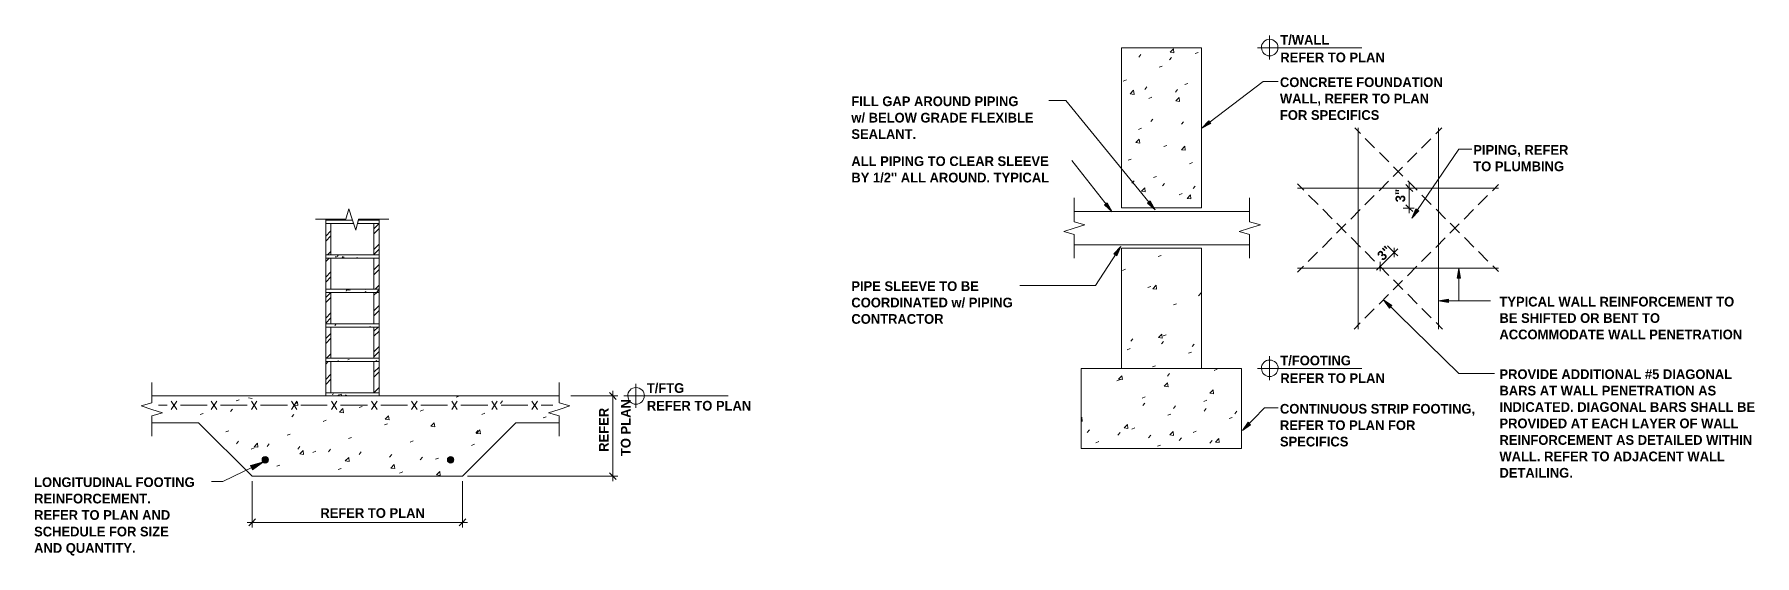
# Model space of a CAD drawing. Header units: inches. Extents: x -16566 to 235, y -92 to 81.
# Drawn here: x 41.37 to 58, y 0.99 to 6.03 of the extents above; entities that cross this region are included whole.
import ezdxf

# ---------------------------------------------------------------- set-up
doc = ezdxf.new("R2010")
doc.units = ezdxf.units.IN
doc.header["$MEASUREMENT"] = 0
for name, color, linetype, lineweight in [('A-DETL', 90, 'Continuous', 9), ('A-DETL-GENF', 92, 'Continuous', 9), ('A-DETL-THIN', 151, 'Continuous', 9), ('G-ANNO-TEXT', 231, 'Continuous', 9)]:
    doc.layers.add(name, color=color, linetype=linetype, lineweight=lineweight)
doc.styles.add('Century Gothic_B', font='', dxfattribs={"height": 0.09375})
doc.styles.get('Century Gothic_B').set_extended_font_data('Century Gothic', bold=True)
pattern_1 = [(50, (41.09541, 0), (0.286846, -0.025301), [0.03, -0.33]), (355, (41.09541, 0), (-0.055977, 0.301024), [0.024, -0.264]), (100.451, (41.11941, -0.002), (0.231849, 0.275629), [0.025, -0.28]), (46.184, (41.0954, 0.08), (0.427136, -0.066141), [0.045, -0.495]), (96.636, (41.1314, 0.074), (0.37346, 0.38977), [0.038, -0.421]), (351.184, (41.0954, 0.08), (0.37408, 0.389267), [0.036, -0.396]), (21, (41.13541, 0.06), (0.238616, -0.161194), [0.03, -0.33]), (326, (41.13541, 0.06), (0.096981, 0.29042), [0.024, -0.264]), (71.451, (41.15541, 0.047), (0.336407, 0.128668), [0.025, -0.28]), (37.5, (41.09541, 0), (0.0047326, 0.1334601), [0.013, -0.248, 0.013, -0.255, -0.265]), (37.5, (41.09541, 0), (0.0047326, 0.1334601), [-0.529, 0.013, -0.252]), (7.5, (41.09541, 0), (0.1052654, 0.1580924), [0.013, -0.14, 0.013, -0.242, -0.101]), (7.5, (41.09541, 0), (0.1052654, 0.1580924), [-0.408, 0.013, -0.088]), (327.5, (41.00641, 0), (0.2135185, -0.0091575), [0.013, -0.087, 0.013, -0.299, -0.414]), (327.5, (41.00641, 0), (0.2135185, -0.0091575), [-0.412, 0.013, -0.401]), (317.5, (40.96641, 0), (0.2332406, 0.03991), [0.013, -0.117, 0.013, -0.194, -0.294]), (317.5, (40.96641, 0), (0.2332406, 0.03991), [-0.337, 0.013, -0.281])]

msp = doc.modelspace()

# ---------------------------------------------------------------- hatches: boundary and pattern name
at = {"layer": 'A-DETL-GENF'}
for points in [[(52.65965, 5.12397), (52.7475, 5.17051), (52.72697, 5.1965)], [(51.79115, 4.31754), (51.74462, 4.40358), (51.71862, 4.38305)], [(52.20807, 4.33652), (52.15994, 4.42272), (52.13394, 4.40018)], [(54.68985, 4.25548), (54.75877, 4.3262), (54.72952, 4.34514)], [(51.83774, 3.89015), (51.8756, 3.98146), (51.80828, 3.90908)], [(55.1275, 3.67473), (55.16196, 3.67473), (55.14483, 3.77125)], [(54.47262, 3.38518), (54.49676, 3.41097), (54.41577, 3.46617)], [(55.04305, 3.43857), (55.04305, 3.47303), (54.94654, 3.45591)], [(53.05077, 2.20114), (53.13016, 2.25814), (53.10597, 2.28213)], [(43.47957, 1.8226), (43.58635, 1.89837), (43.46064, 1.86392)], [(43.60143, 1.88789), (43.60946, 1.88894), (43.61694, 1.89204), (43.62337, 1.89697), (43.6283, 1.9034), (43.6314, 1.91088), (43.63246, 1.91892), (43.6314, 1.92695), (43.6283, 1.93443), (43.62337, 1.94086), (43.61694, 1.94579), (43.60946, 1.94889), (43.60143, 1.94994), (43.5934, 1.94889), (43.58592, 1.94579), (43.57949, 1.94086), (43.57456, 1.93443), (43.57146, 1.92695), (43.5704, 1.91892), (43.57146, 1.91088), (43.57456, 1.9034), (43.58019, 1.89669), (43.58635, 1.89837), (43.58184, 1.89517), (43.58635, 1.89186), (43.5934, 1.88894)], [(45.39438, 1.88789), (45.40241, 1.88894), (45.40989, 1.89204), (45.41632, 1.89697), (45.42125, 1.9034), (45.42435, 1.91088), (45.42541, 1.91892), (45.42435, 1.92695), (45.42125, 1.93443), (45.41632, 1.94086), (45.40989, 1.94579), (45.40241, 1.94889), (45.39438, 1.94994), (45.38635, 1.94889), (45.37887, 1.94579), (45.37244, 1.94086), (45.36751, 1.93443), (45.36441, 1.92695), (45.36335, 1.91892), (45.36441, 1.91088), (45.36751, 1.9034), (45.37244, 1.89697), (45.37887, 1.89204), (45.38635, 1.88894)]]:
    msp.add_hatch(color=7, dxfattribs=at).paths.add_polyline_path(points, flags=0)
h = msp.add_hatch(dxfattribs=at)
h.set_pattern_fill('FP_1', style=0, pattern_type=2)
h.set_pattern_definition([(45, (41.09541, 0), (-0.098995, 0.098995), []), (45, (41.09541, 0.15), (-0.098995, 0.098995), [])])
h.paths.add_polyline_path([(44.23707, 2.56769), (44.23707, 2.86946), (44.18629, 2.86946), (44.18629, 2.56769), (44.23613, 2.56769)], flags=0)
h.paths.add_polyline_path([(44.65276, 2.56769), (44.70354, 2.56769), (44.70354, 2.86946), (44.65276, 2.86946)], flags=0)
h.paths.add_polyline_path([(44.70354, 2.90103), (44.70354, 3.20279), (44.65276, 3.20279), (44.65276, 2.90103), (44.66361, 2.90103)], flags=0)
h.paths.add_polyline_path([(44.23707, 2.90103), (44.23707, 3.20279), (44.18629, 3.20279), (44.18629, 2.90103), (44.22622, 2.90103)], flags=0)
h.paths.add_polyline_path([(44.70354, 3.23436), (44.70354, 3.53613), (44.65276, 3.53613), (44.65276, 3.23436), (44.67352, 3.23436)], flags=0)
h.paths.add_polyline_path([(44.18629, 3.23436), (44.23707, 3.23436), (44.23707, 3.53613), (44.18629, 3.53613)], flags=0)
h.paths.add_polyline_path([(44.68343, 3.56769), (44.70354, 3.56769), (44.70354, 3.86946), (44.65276, 3.86946), (44.65276, 3.56769)], flags=0)
h.paths.add_polyline_path([(44.23707, 3.56769), (44.23707, 3.86946), (44.18629, 3.86946), (44.18629, 3.56769), (44.2064, 3.56769)], flags=0)
h.paths.add_polyline_path([(44.69334, 3.90103), (44.70354, 3.90103), (44.70354, 4.20279), (44.65276, 4.20279), (44.65276, 3.90103)], flags=0)
h.paths.add_polyline_path([(44.19649, 3.90103), (44.23707, 3.90103), (44.23707, 4.20279), (44.18629, 4.20279), (44.18629, 3.90103)], flags=0)
h.paths.add_polyline_path([(44.23707, 4.23436), (44.23707, 4.24392), (44.18629, 4.24392), (44.18658, 4.23436)], flags=0)
h.paths.add_polyline_path([(44.70326, 4.23436), (44.70354, 4.23436), (44.70354, 4.24392), (44.65276, 4.24392), (44.65276, 4.23436)], flags=0)
h = msp.add_hatch(dxfattribs=at)
h.set_pattern_fill('FP_2', color=8, style=0, pattern_type=2)
h.set_pattern_definition(pattern_1)
h.paths.add_polyline_path([(44.45675, 4.20279), (44.44618, 4.23436), (44.18629, 4.23436), (44.18629, 4.20279)], flags=0)
h.paths.add_polyline_path([(44.49412, 4.20279), (44.70354, 4.20279), (44.70354, 4.23436), (44.5025, 4.23436)], flags=0)
h = msp.add_hatch(dxfattribs=at)
h.set_pattern_fill('FP_2', color=8, style=0, pattern_type=2)
h.set_pattern_definition(pattern_1)
h.paths.add_polyline_path([(44.70354, 3.86946), (44.70354, 3.90103), (44.18629, 3.90103), (44.18629, 3.86946)], flags=0)
h = msp.add_hatch(dxfattribs=at)
h.set_pattern_fill('FP_2', color=8, style=0, pattern_type=2)
h.set_pattern_definition(pattern_1)
h.paths.add_polyline_path([(44.70354, 3.53613), (44.70354, 3.56769), (44.18629, 3.56769), (44.18629, 3.53613)], flags=0)
h = msp.add_hatch(dxfattribs=at)
h.set_pattern_fill('FP_2', color=8, style=0, pattern_type=2)
h.set_pattern_definition(pattern_1)
h.paths.add_polyline_path([(44.70354, 3.20279), (44.70354, 3.23436), (44.18629, 3.23436), (44.18629, 3.20279)], flags=0)
h = msp.add_hatch(dxfattribs=at)
h.set_pattern_fill('FP_2', color=8, style=0, pattern_type=2)
h.set_pattern_definition(pattern_1)
h.paths.add_polyline_path([(44.70354, 2.86946), (44.70354, 2.90103), (44.18629, 2.90103), (44.18629, 2.86946)], flags=0)
h = msp.add_hatch(dxfattribs=at)
h.set_pattern_fill('FP_2', color=8, style=0, pattern_type=2)
h.set_pattern_definition(pattern_1)
h.paths.add_polyline_path([(44.70354, 2.53613), (44.70354, 2.56769), (44.18629, 2.56769), (44.18629, 2.53613)], flags=0)

# ---------------------------------------------------------------- linework, layer by layer
at = {"layer": 'A-DETL'}
for p, q in [((53.31453, 6.02187), (53.31453, 5.78752)), ((52.65624, 5.90302), (51.88066, 5.90302)), ((51.88066, 5.90302), (51.88066, 4.35365)), ((52.04949, 5.81171), (52.07023, 5.83591)), ((52.35297, 5.85989), (52.38398, 5.8927)), ((52.38903, 5.85484), (52.35297, 5.85989)), ((52.38398, 5.8927), (52.38903, 5.85484)), ((52.59419, 5.84777), (52.62338, 5.85824)), ((52.65624, 4.35365), (52.65624, 5.90302)), ((53.54388, 5.90302), (53.19727, 5.90302)), ((53.31453, 5.90302), (53.23354, 5.90302)), ((53.31453, 5.98401), (53.31453, 5.90302)), ((53.31453, 5.82384), (53.31453, 5.90302)), ((53.31453, 5.90302), (53.39376, 5.90302)), ((54.20562, 5.90302), (53.54388, 5.90302)), ((52.24779, 5.71339), (52.27699, 5.72546)), ((52.34611, 5.78592), (52.36664, 5.80991)), ((51.89959, 5.58082), (51.92899, 5.59108)), ((51.96685, 5.45665), (51.99791, 5.49111)), ((51.99791, 5.49111), (52.00317, 5.45144)), ((52.1065, 5.49978), (52.12708, 5.52397)), ((52.40296, 5.47398), (52.42349, 5.49797)), ((52.49421, 5.54796), (52.52346, 5.55843)), ((52.65965, 5.12397), (53.25087, 5.57736)), ((53.25087, 5.57736), (53.39737, 5.57736)), ((51.24811, 5.39119), (51.1792, 5.39119)), ((51.34303, 5.39119), (51.24811, 5.39119)), ((52.20807, 4.33647), (51.34303, 5.39119)), ((52.00317, 5.45144), (51.96685, 5.45665)), ((52.14601, 5.41352), (52.17541, 5.42565)), ((52.40636, 5.38938), (52.43902, 5.42219)), ((52.44423, 5.38252), (52.40636, 5.38938)), ((52.43902, 5.42219), (52.44423, 5.38252)), ((52.16494, 5.18949), (52.18408, 5.21363)), ((52.46135, 5.1637), (52.48049, 5.18784)), ((52.72697, 5.1965), (52.65965, 5.12397)), ((52.65965, 5.12397), (52.7475, 5.17051)), ((52.7475, 5.17051), (52.72697, 5.1965)), ((52.0203, 4.98614), (52.0529, 5.019)), ((52.04609, 5.11371), (52.07549, 5.12578)), ((52.0529, 5.019), (52.05816, 4.98093)), ((54.19354, 5.07239), (54.1383, 5.12743)), ((54.17116, 5.12743), (54.17116, 3.18348)), ((54.32952, 4.93455), (54.23848, 5.02586)), ((54.7827, 4.93094), (54.87422, 5.0224)), ((54.92075, 5.06898), (54.9794, 5.12743)), ((54.94654, 5.12743), (54.94654, 3.18348)), ((51.94612, 4.8157), (51.97552, 4.82597)), ((52.05816, 4.98093), (52.0203, 4.98614)), ((52.29251, 4.94827), (52.32192, 4.95854)), ((52.46135, 4.91722), (52.49421, 4.95168)), ((52.49948, 4.91201), (52.46135, 4.91722)), ((52.49421, 4.95168), (52.49948, 4.91201)), ((54.46757, 4.79837), (54.37611, 4.88962)), ((54.64672, 4.79491), (54.73818, 4.88622)), ((54.68985, 4.25548), (55.14483, 4.92068)), ((55.14483, 4.92068), (55.26895, 4.92068)), ((51.79115, 4.31754), (51.40163, 4.81204)), ((52.19254, 4.64841), (52.222, 4.65873)), ((52.53894, 4.78103), (52.56839, 4.79311)), ((54.50909, 4.65707), (54.60014, 4.74838)), ((54.6038, 4.66053), (54.51229, 4.75179)), ((51.98238, 4.59321), (52.00317, 4.61741)), ((52.07549, 4.51563), (52.10815, 4.54849)), ((52.11155, 4.50877), (52.07549, 4.51563)), ((52.10815, 4.54849), (52.11155, 4.50877)), ((52.27879, 4.56742), (52.29958, 4.59161)), ((52.43902, 4.48117), (52.46842, 4.49329)), ((52.5752, 4.54163), (52.59599, 4.56561)), ((53.64545, 4.52429), (53.58334, 4.58635)), ((55.52729, 4.54668), (53.58334, 4.54668)), ((54.37286, 4.52089), (54.46396, 4.61214)), ((54.66565, 4.54668), (54.633, 4.57949)), ((54.74143, 4.52429), (54.65013, 4.6156)), ((54.66565, 4.60007), (54.66565, 4.30366)), ((54.69851, 4.51403), (54.66565, 4.54668)), ((54.66565, 4.54668), (54.71905, 4.54668)), ((55.46884, 4.52089), (55.52729, 4.57949)), ((44.38108, 4.24392), (44.41033, 4.3457)), ((44.41033, 4.3457), (44.44298, 4.24392)), ((51.42562, 4.32099), (51.42562, 4.45016)), ((51.71862, 4.38305), (51.74462, 4.40358)), ((51.79115, 4.31754), (51.71862, 4.38305)), ((51.74462, 4.40358), (51.79115, 4.31754)), ((51.88066, 4.35365), (52.65624, 4.35365)), ((52.13394, 4.40018), (52.15994, 4.42272)), ((52.20807, 4.33647), (52.13394, 4.40018)), ((52.15994, 4.42272), (52.20807, 4.33647)), ((52.5166, 4.44671), (52.54941, 4.47957)), ((52.55287, 4.4417), (52.5166, 4.44671)), ((52.54941, 4.47957), (52.55287, 4.4417)), ((53.12149, 4.45016), (53.12149, 4.32099)), ((53.78323, 4.38646), (53.69198, 4.47776)), ((53.91947, 4.25027), (53.82816, 4.34173)), ((54.09863, 4.24681), (54.19009, 4.33812)), ((54.23481, 4.38305), (54.32612, 4.47431)), ((54.607, 4.352), (54.66565, 4.352)), ((54.66565, 4.352), (54.633, 4.38465)), ((54.69851, 4.32099), (54.66565, 4.352)), ((54.66565, 4.352), (54.71378, 4.352)), ((54.72952, 4.34514), (54.68985, 4.25548)), ((54.68985, 4.25548), (54.75877, 4.3262)), ((54.75877, 4.3262), (54.72952, 4.34514)), ((54.87762, 4.38646), (54.78636, 4.47776)), ((55.01546, 4.25027), (54.92436, 4.34173)), ((55.19503, 4.24681), (55.28607, 4.33812)), ((55.3308, 4.38305), (55.42231, 4.47431)), ((44.08792, 4.24392), (44.21729, 4.24392)), ((44.18629, 2.53613), (44.18629, 4.24392)), ((44.21729, 4.24392), (44.38108, 4.24392)), ((44.44298, 4.24392), (44.4776, 4.14054)), ((44.4776, 4.14054), (44.50504, 4.24392)), ((44.50504, 4.24392), (44.66882, 4.24392)), ((44.66882, 4.24392), (44.7982, 4.24392)), ((44.70354, 2.54299), (44.70354, 4.24392)), ((51.3241, 4.1261), (51.42562, 4.15896)), ((51.42562, 4.22102), (51.42562, 4.32099)), ((53.12149, 4.32099), (51.42562, 4.32099)), ((51.5292, 4.19162), (51.42562, 4.22102)), ((51.42562, 4.15896), (51.5292, 4.19162)), ((53.12149, 4.15896), (53.01997, 4.1261)), ((53.12149, 4.32099), (53.12149, 4.22102)), ((53.12149, 4.22102), (53.22487, 4.19162)), ((53.22487, 4.19162), (53.12149, 4.15896)), ((53.96079, 4.10898), (54.05204, 4.20028)), ((54.05571, 4.11424), (53.966, 4.20549)), ((55.05698, 4.10898), (55.14803, 4.20028)), ((55.15169, 4.11424), (55.06018, 4.20549)), ((51.42562, 4.09691), (51.3241, 4.1261)), ((51.42562, 3.99693), (51.42562, 4.09691)), ((51.42562, 3.86782), (51.42562, 3.99693)), ((51.42562, 3.99693), (53.12149, 3.99693)), ((53.01997, 4.1261), (53.12149, 4.09691)), ((53.12149, 4.09691), (53.12149, 3.99693)), ((53.12149, 3.99693), (53.12149, 3.86782)), ((53.82476, 3.97279), (53.91607, 4.06425)), ((54.19354, 3.9762), (54.10203, 4.06771)), ((54.92075, 3.97279), (55.01205, 4.06425)), ((55.28974, 3.9762), (55.19822, 4.06771)), ((51.8756, 3.98146), (51.63077, 3.60401)), ((51.80828, 3.90908), (51.8756, 3.98146)), ((51.83774, 3.89015), (51.80828, 3.90908)), ((51.8756, 3.98146), (51.83774, 3.89015)), ((52.65624, 3.96593), (51.88066, 3.96593)), ((51.88066, 3.96593), (51.88066, 2.80263)), ((52.23752, 3.88329), (52.26672, 3.89361)), ((52.65624, 2.80263), (52.65624, 3.96593)), ((53.68672, 3.83496), (53.77823, 3.92621)), ((54.32952, 3.84017), (54.23848, 3.93147)), ((54.55361, 3.95907), (54.34846, 3.75211)), ((54.38312, 3.78677), (54.38312, 3.83336)), ((54.4555, 3.98827), (54.51936, 3.92461)), ((54.51936, 3.92461), (54.51936, 3.96934)), ((54.51936, 3.87808), (54.51936, 3.92461)), ((54.51936, 3.92461), (54.55361, 3.89015)), ((54.7827, 3.83496), (54.87422, 3.92621)), ((55.42572, 3.84017), (55.33446, 3.93147)), ((51.89113, 3.7487), (51.92032, 3.76078)), ((53.58334, 3.73158), (53.64199, 3.79023)), ((55.52729, 3.77125), (53.58334, 3.77125)), ((54.46757, 3.70238), (54.37611, 3.79364)), ((54.38312, 3.74184), (54.38312, 3.78677)), ((54.38312, 3.78677), (54.41758, 3.75211)), ((54.64672, 3.69872), (54.73818, 3.79023)), ((55.14483, 3.77125), (55.1275, 3.67473)), ((55.1275, 3.67473), (55.16196, 3.67473)), ((55.14483, 3.45591), (55.14483, 3.77125)), ((55.16196, 3.67473), (55.14483, 3.77125)), ((55.52729, 3.73844), (55.4723, 3.79364)), ((51.5292, 3.60401), (50.89831, 3.60401)), ((51.63077, 3.60401), (51.5292, 3.60401)), ((52.13755, 3.58327), (52.16675, 3.59374)), ((52.18573, 3.573), (52.21673, 3.60581)), ((52.222, 3.56795), (52.18573, 3.573)), ((52.21673, 3.60581), (52.222, 3.56795)), ((52.62699, 3.50409), (52.65624, 3.53509)), ((54.37286, 3.4249), (54.46396, 3.51616)), ((54.50909, 3.56088), (54.60014, 3.65239)), ((54.6038, 3.56614), (54.51229, 3.6574)), ((54.74143, 3.42831), (54.65013, 3.51961)), ((52.38398, 3.41624), (52.41322, 3.42831)), ((54.23481, 3.28686), (54.32612, 3.37832)), ((54.41577, 3.46617), (54.47262, 3.38518)), ((54.49676, 3.41097), (54.41577, 3.46617)), ((54.41577, 3.46617), (55.14483, 2.75264)), ((54.47262, 3.38518), (54.49676, 3.41097)), ((54.87762, 3.29207), (54.78636, 3.38338)), ((55.04305, 3.47303), (54.94654, 3.45591)), ((54.94654, 3.45591), (55.04305, 3.43857)), ((54.94654, 3.45591), (55.44955, 3.45591)), ((55.04305, 3.43857), (55.04305, 3.47303)), ((55.44955, 3.45591), (55.14483, 3.45591)), ((54.13144, 3.18348), (54.19009, 3.24213)), ((54.98626, 3.18348), (54.92436, 3.24554)), ((51.97212, 3.06458), (51.99265, 3.08877)), ((52.24093, 3.10249), (52.27198, 3.1353)), ((52.27699, 3.09563), (52.24093, 3.10249)), ((52.26853, 3.03878), (52.28911, 3.06298)), ((52.27198, 3.1353), (52.27699, 3.09563)), ((52.28405, 3.11637), (52.31325, 3.12849)), ((52.56494, 3.01299), (52.58552, 3.03698)), ((51.93585, 2.98359), (51.96505, 2.99385)), ((52.18228, 2.81655), (52.21152, 2.82842)), ((52.53048, 2.95093), (52.55973, 2.9612)), ((53.31453, 2.92153), (53.31453, 2.68898)), ((53.31453, 2.88362), (53.31453, 2.80263)), ((42.50589, 2.53613), (42.50589, 2.6653)), ((46.44393, 2.6653), (46.44393, 2.53613)), ((53.04231, 2.80263), (51.49294, 2.80263)), ((51.49294, 2.80263), (51.49294, 2.02704)), ((51.83588, 2.68372), (51.87239, 2.6966)), ((51.85301, 2.69925), (51.88587, 2.73211)), ((51.89113, 2.69404), (51.85301, 2.69925)), ((51.88066, 2.80263), (52.65624, 2.80263)), ((51.88587, 2.73211), (51.89113, 2.69404)), ((52.29432, 2.63033), (52.32697, 2.66479)), ((52.32697, 2.7285), (52.34611, 2.75264)), ((52.32697, 2.66479), (52.33218, 2.62512)), ((52.77695, 2.78369), (52.80615, 2.79396)), ((53.04231, 2.02704), (53.04231, 2.80263)), ((53.54388, 2.80263), (53.19727, 2.80263)), ((53.31453, 2.80263), (53.23711, 2.80263)), ((53.31453, 2.72344), (53.31453, 2.80263)), ((53.31453, 2.80263), (53.39742, 2.80263)), ((54.20562, 2.80263), (53.54388, 2.80263)), ((55.14483, 2.75264), (55.48965, 2.75264)), ((42.50589, 2.46886), (42.50589, 2.53613)), ((46.44393, 2.53613), (42.50589, 2.53613)), ((43.31935, 2.4896), (43.3488, 2.49986)), ((43.47632, 2.51018), (43.43846, 2.5172)), ((44.23707, 2.56769), (44.65276, 2.56769)), ((45.44947, 2.52406), (45.48386, 2.53613)), ((46.44393, 2.53613), (46.44393, 2.46886)), ((46.55758, 2.53613), (46.96257, 2.53613)), ((46.92997, 2.56878), (46.96257, 2.53613)), ((46.96257, 1.7122), (46.96257, 2.58431)), ((46.96257, 2.53613), (46.99543, 2.50332)), ((46.96257, 2.53613), (47.01075, 2.53613)), ((47.41575, 2.53613), (47.06941, 2.53613)), ((47.18666, 2.53613), (47.10588, 2.53613)), ((47.18666, 2.65503), (47.18666, 2.42068)), ((47.18666, 2.61717), (47.18666, 2.53613)), ((47.18666, 2.45674), (47.18666, 2.53613)), ((47.18666, 2.53613), (47.26933, 2.53613)), ((48.07775, 2.53613), (47.41575, 2.53613)), ((52.08235, 2.51648), (52.11155, 2.5286)), ((52.33218, 2.62512), (52.29432, 2.63033)), ((52.67698, 2.48383), (52.70618, 2.49595)), ((52.73543, 2.56306), (52.76829, 2.59587)), ((52.7735, 2.5562), (52.73543, 2.56306)), ((52.76829, 2.59587), (52.7735, 2.5562)), ((42.50589, 2.46886), (42.40252, 2.44126)), ((42.40252, 2.44126), (42.50589, 2.4068)), ((42.50589, 2.4068), (42.60762, 2.37415)), ((42.60762, 2.37415), (42.50589, 2.34474)), ((42.50589, 2.27763), (42.50589, 2.34474)), ((42.6524, 2.44647), (42.56816, 2.44647)), ((42.74546, 2.4068), (42.69206, 2.48439)), ((42.74546, 2.48439), (42.69206, 2.4068)), ((42.78172, 2.44647), (42.91089, 2.44647)), ((42.91089, 2.44647), (43.04027, 2.44647)), ((42.97295, 2.35682), (43.0024, 2.36729)), ((43.13317, 2.4068), (43.07999, 2.48439)), ((43.13317, 2.48439), (43.07999, 2.4068)), ((43.16923, 2.44647), (43.29861, 2.44647)), ((43.26575, 2.38622), (43.28509, 2.41021)), ((43.29861, 2.44647), (43.42798, 2.44647)), ((43.52104, 2.4068), (43.46765, 2.48439)), ((43.52104, 2.48439), (43.46765, 2.4068)), ((43.55715, 2.44647), (43.68653, 2.44647)), ((43.68653, 2.44647), (43.81586, 2.44647)), ((43.90696, 2.4068), (43.85516, 2.48439)), ((43.90696, 2.48439), (43.85516, 2.4068)), ((43.85877, 2.33443), (43.87776, 2.35862)), ((43.87956, 2.44807), (43.91201, 2.48093)), ((43.91743, 2.44307), (43.87956, 2.44807)), ((43.91201, 2.48093), (43.91743, 2.44307)), ((43.94503, 2.44647), (44.0726, 2.44647)), ((44.0726, 2.44647), (44.20156, 2.44647)), ((44.29483, 2.4068), (44.24123, 2.48439)), ((44.29483, 2.48439), (44.24123, 2.4068)), ((44.32062, 2.37915), (44.35348, 2.41361)), ((44.35854, 2.37415), (44.32062, 2.37915)), ((44.33094, 2.44647), (44.46423, 2.44647)), ((44.35348, 2.41361), (44.35854, 2.37415)), ((44.46423, 2.44647), (44.58943, 2.44647)), ((44.50865, 2.42413), (44.53785, 2.4344)), ((44.68275, 2.4068), (44.62915, 2.48439)), ((44.68275, 2.48439), (44.62915, 2.4068)), ((44.71881, 2.44647), (44.84819, 2.44647)), ((44.76173, 2.31209), (44.79459, 2.34474)), ((44.79459, 2.34474), (44.79985, 2.30523)), ((44.84819, 2.44647), (44.97715, 2.44647)), ((45.07047, 2.4068), (45.01687, 2.48439)), ((45.07047, 2.48439), (45.01687, 2.4068)), ((45.10126, 2.38968), (45.13051, 2.40175)), ((45.10653, 2.44647), (45.2357, 2.44647)), ((45.2357, 2.44647), (45.36507, 2.44647)), ((45.45793, 2.4068), (45.40474, 2.48439)), ((45.45793, 2.48439), (45.40474, 2.4068)), ((45.4944, 2.44647), (45.62357, 2.44647)), ((45.62357, 2.44647), (45.75294, 2.44647)), ((45.69615, 2.35682), (45.72535, 2.36889)), ((45.84585, 2.4068), (45.79246, 2.48439)), ((45.84585, 2.48439), (45.79246, 2.4068)), ((45.87685, 2.4636), (45.89584, 2.48779)), ((45.88191, 2.44647), (46.01128, 2.44647)), ((46.01128, 2.44647), (46.14066, 2.44647)), ((46.23372, 2.4068), (46.18033, 2.48439)), ((46.23372, 2.48439), (46.18033, 2.4068)), ((46.26983, 2.44647), (46.38203, 2.44647)), ((46.29057, 2.32416), (46.31977, 2.33443)), ((46.44393, 2.4068), (46.34055, 2.37415)), ((46.34055, 2.37415), (46.44393, 2.34474)), ((46.44393, 2.46886), (46.54566, 2.44126)), ((46.54566, 2.44126), (46.44393, 2.4068)), ((46.44393, 2.34474), (46.44393, 2.27763)), ((51.4998, 2.33052), (51.5032, 2.29079)), ((52.08756, 2.44256), (52.10815, 2.46649)), ((52.32878, 2.35105), (52.35798, 2.36152)), ((52.38398, 2.41656), (52.40456, 2.4407)), ((52.68039, 2.39077), (52.70097, 2.41491)), ((52.97685, 2.36497), (52.99738, 2.38912)), ((53.05077, 2.20114), (53.2664, 2.41996)), ((53.2664, 2.41996), (53.39737, 2.41996)), ((42.50589, 2.14826), (42.50589, 2.27763)), ((42.50589, 2.27763), (42.95727, 2.27763)), ((42.95727, 2.27763), (43.47451, 1.76054)), ((43.21942, 2.18958), (43.24862, 2.20005)), ((43.81405, 2.15692), (43.84345, 2.16719)), ((44.16045, 2.2897), (44.18985, 2.30162)), ((44.75487, 2.25684), (44.78432, 2.26716)), ((44.79985, 2.30523), (44.76173, 2.31209)), ((45.20304, 2.24317), (45.2357, 2.27583)), ((45.24091, 2.23791), (45.20304, 2.24317)), ((45.2357, 2.27583), (45.24091, 2.23791)), ((45.50812, 1.76054), (46.02516, 2.27763)), ((45.6375, 2.17766), (45.65803, 2.20165)), ((45.64415, 2.17425), (45.67716, 2.20871)), ((45.68201, 2.16899), (45.64415, 2.17425)), ((45.67716, 2.20871), (45.68201, 2.16899)), ((46.02516, 2.27763), (46.44393, 2.27763)), ((46.44393, 2.27763), (46.44393, 2.14826)), ((51.55159, 2.18401), (51.57212, 2.20821)), ((51.848, 2.15801), (51.86874, 2.18221)), ((51.90825, 2.22874), (51.94106, 2.2616)), ((51.94452, 2.22188), (51.90825, 2.22874)), ((51.94106, 2.2616), (51.94452, 2.22188)), ((51.98238, 2.21667), (52.01163, 2.22874)), ((52.34952, 2.15982), (52.38217, 2.19247)), ((52.38217, 2.19247), (52.38563, 2.15461)), ((52.5752, 2.18401), (52.60445, 2.19608)), ((52.92341, 2.31839), (52.95265, 2.32871)), ((53.10597, 2.28213), (53.05077, 2.20114)), ((53.05077, 2.20114), (53.13016, 2.25814)), ((53.13016, 2.25814), (53.10597, 2.28213)), ((43.32301, 2.07428), (43.34333, 2.09827)), ((43.46585, 2.02249), (43.49525, 2.03461)), ((43.49345, 2.04488), (43.52631, 2.07934)), ((43.53136, 2.03982), (43.49345, 2.04488)), ((43.52631, 2.07934), (43.53136, 2.03982)), ((43.61921, 2.04828), (43.63995, 2.07248)), ((43.91562, 2.02249), (43.93636, 2.04668)), ((43.93455, 1.97777), (43.96741, 2.01042)), ((43.96741, 2.01042), (43.97242, 1.97075)), ((44.06053, 1.98989), (44.08972, 2.00175)), ((44.21203, 1.9967), (44.23277, 2.02068)), ((44.40666, 2.12427), (44.43612, 2.13453)), ((45.00155, 2.08981), (45.03075, 2.10173)), ((45.59597, 2.05695), (45.62522, 2.06907)), ((51.49294, 2.02704), (53.04231, 2.02704)), ((51.63418, 2.08404), (51.66363, 2.09616)), ((52.14441, 2.13222), (52.16494, 2.15641)), ((52.22886, 2.05123), (52.25805, 2.0615)), ((52.38563, 2.15461), (52.34952, 2.15982)), ((52.44082, 2.10643), (52.46135, 2.13062)), ((52.73723, 2.08063), (52.75797, 2.10462)), ((52.79062, 2.0909), (52.82348, 2.12536)), ((52.82689, 2.08569), (52.79062, 2.0909)), ((52.82348, 2.12536), (52.82689, 2.08569)), ((43.58635, 1.89837), (43.19002, 1.70875)), ((43.46064, 1.86392), (43.58635, 1.89837)), ((43.47957, 1.8226), (43.46064, 1.86392)), ((43.58635, 1.89837), (43.47957, 1.8226)), ((43.71232, 1.85705), (43.74152, 1.86737)), ((43.97242, 1.97075), (43.93455, 1.97777)), ((44.30695, 1.82425), (44.33635, 1.83472)), ((44.37566, 1.90864), (44.40852, 1.9415)), ((44.41394, 1.90364), (44.37566, 1.90864)), ((44.40852, 1.9415), (44.41394, 1.90364)), ((44.50865, 1.97075), (44.52939, 1.99489)), ((44.80485, 1.94496), (44.82564, 1.9691)), ((44.81713, 1.83972), (44.84958, 1.87418)), ((44.85508, 1.83446), (44.81713, 1.83972)), ((44.84958, 1.87418), (44.85508, 1.83446)), ((45.10126, 1.91916), (45.12205, 1.94331)), ((45.24777, 1.92417), (45.27717, 1.93464)), ((43.19002, 1.70875), (43.08179, 1.70875)), ((43.47451, 1.76054), (45.50812, 1.76054)), ((43.47451, 1.7122), (43.47451, 1.31422)), ((44.90137, 1.78979), (44.93083, 1.80186)), ((45.25824, 1.77266), (45.2911, 1.80526)), ((45.2943, 1.7658), (45.25824, 1.77266)), ((45.2911, 1.80526), (45.2943, 1.7658)), ((45.50812, 1.7122), (45.50812, 1.31422)), ((45.5563, 1.76054), (46.96257, 1.76054)), ((46.92997, 1.79319), (46.96257, 1.76054)), ((46.96257, 1.76054), (46.99543, 1.72954)), ((46.96257, 1.76054), (47.01075, 1.76054)), ((43.50717, 1.34687), (43.47451, 1.31422)), ((45.54098, 1.34687), (45.50812, 1.31422)), ((43.42639, 1.31422), (45.5563, 1.31422)), ((43.47451, 1.31422), (43.44165, 1.28136)), ((43.47451, 1.31422), (43.47451, 1.26583)), ((45.50812, 1.31422), (45.47547, 1.28136)), ((45.50812, 1.31422), (45.50812, 1.26583))]:
    msp.add_line(p, q, dxfattribs=at)
for centre, radius, start, end in [((53.31328, 5.90607), 0.07795, 89.083449, 182.244234), ((53.31469, 5.90471), 0.08087, 269.881956, 0.081562), ((53.31328, 2.80568), 0.07795, 89.083449, 182.244234), ((53.31469, 2.80432), 0.08087, 269.881956, 358.802365), ((47.18555, 2.53888), 0.07829, 89.190463, 182.017976), ((47.18674, 2.53764), 0.08091, 269.941759, 358.925663)]:
    msp.add_arc(centre, radius, start, end, dxfattribs=at)
for points in [[(53.31453, 5.82384), (53.2708, 5.82384), (53.23711, 5.85909), (53.23711, 5.90302)], [(53.31453, 5.98401), (53.3593, 5.98401), (53.39557, 5.94955), (53.39557, 5.90483)], [(53.31453, 2.88362), (53.36032, 2.88362), (53.39742, 2.84837), (53.39742, 2.80263)], [(53.31453, 2.72344), (53.2708, 2.72344), (53.23711, 2.7587), (53.23711, 2.80263)], [(47.18666, 2.45674), (47.14285, 2.45674), (47.10889, 2.49231), (47.10889, 2.53613)], [(47.18666, 2.61717), (47.23253, 2.61717), (47.26933, 2.58178), (47.26933, 2.53613)]]:
    msp.add_open_spline(points, degree=3, dxfattribs=at)
at = {"layer": 'A-DETL-THIN'}
for p, q in [((44.23707, 4.24392), (44.18629, 4.24392)), ((44.18629, 4.24392), (44.18629, 4.23436)), ((44.44618, 4.23436), (44.18629, 4.23436)), ((44.18629, 4.23436), (44.18629, 4.20279)), ((44.18629, 4.20279), (44.18629, 3.90103)), ((44.18629, 4.20279), (44.45675, 4.20279)), ((44.23707, 4.23436), (44.23707, 4.24392)), ((44.23707, 3.90103), (44.23707, 4.20279)), ((44.45675, 4.20279), (44.44618, 4.23436)), ((44.5025, 4.23436), (44.49412, 4.20279)), ((44.49412, 4.20279), (44.70354, 4.20279)), ((44.70354, 4.23436), (44.5025, 4.23436)), ((44.65276, 4.24392), (44.65276, 4.23436)), ((44.70354, 4.24392), (44.65276, 4.24392)), ((44.65276, 4.20279), (44.65276, 3.90103)), ((44.70354, 4.23436), (44.70354, 4.24392)), ((44.70354, 4.20279), (44.70354, 4.23436)), ((44.70354, 3.90103), (44.70354, 4.20279)), ((44.70354, 3.90103), (44.18629, 3.90103)), ((44.18629, 3.90103), (44.18629, 3.86946)), ((44.18629, 3.86946), (44.18629, 3.56769)), ((44.18629, 3.86946), (44.70354, 3.86946)), ((44.23707, 3.56769), (44.23707, 3.86946)), ((44.65276, 3.86946), (44.65276, 3.56769)), ((44.70354, 3.86946), (44.70354, 3.90103)), ((44.70354, 3.56769), (44.70354, 3.86946)), ((44.70354, 3.56769), (44.18629, 3.56769)), ((44.18629, 3.56769), (44.18629, 3.53613)), ((44.18629, 3.53613), (44.18629, 3.23436)), ((44.18629, 3.53613), (44.70354, 3.53613)), ((44.23707, 3.23436), (44.23707, 3.53613)), ((44.65276, 3.53613), (44.65276, 3.23436)), ((44.70354, 3.53613), (44.70354, 3.56769)), ((44.70354, 3.23436), (44.70354, 3.53613)), ((44.70354, 3.23436), (44.18629, 3.23436)), ((44.18629, 3.23436), (44.18629, 3.20279)), ((44.18629, 3.20279), (44.18629, 2.90103)), ((44.18629, 3.20279), (44.70354, 3.20279)), ((44.23707, 2.90103), (44.23707, 3.20279)), ((44.65276, 3.20279), (44.65276, 2.90103)), ((44.70354, 3.20279), (44.70354, 3.23436)), ((44.70354, 2.90103), (44.70354, 3.20279)), ((44.70354, 2.90103), (44.18629, 2.90103)), ((44.18629, 2.90103), (44.18629, 2.86946)), ((44.18629, 2.86946), (44.18629, 2.56769)), ((44.18629, 2.86946), (44.70354, 2.86946)), ((44.23707, 2.56769), (44.23707, 2.86946)), ((44.65276, 2.86946), (44.65276, 2.56769)), ((44.70354, 2.86946), (44.70354, 2.90103)), ((44.70354, 2.56769), (44.70354, 2.86946)), ((44.70354, 2.56769), (44.18629, 2.56769)), ((44.18629, 2.56769), (44.18629, 2.53613)), ((44.18629, 2.53613), (44.70354, 2.53613)), ((44.70354, 2.53613), (44.70354, 2.56769))]:
    msp.add_line(p, q, dxfattribs=at)
for centre in [(43.60143, 1.91892), (45.39438, 1.91892)]:
    msp.add_circle(centre, 0.03103, dxfattribs=at)
for centre, start, end in [((43.60143, 1.91892), 0, 180), ((43.60143, 1.91892), 180, 226.076878), ((43.60143, 1.91892), 230.483245, 360), ((45.39438, 1.91892), 0, 180), ((45.39438, 1.91892), 180, 360)]:
    msp.add_arc(centre, 0.03103, start, end, dxfattribs=at)

# ---------------------------------------------------------------- texts
at = {"layer": 'G-ANNO-TEXT', "color": 147, "lineweight": 20, "char_height": 0.09375, "attachment_point": 1, "style": 'Century Gothic_B'}
for s, insert, width in [('T/WALL', (53.41795, 6.02654), 0.542875), ('REFER TO PLAN', (53.41795, 5.85593), 1.1267813), ('CONCRETE FOUNDATION', (53.4145, 5.61639), 1.919), ('FILL GAP AROUND PIPING', (49.26979, 5.432), 1.9537187), ('WALL, REFER TO PLAN', (53.4145, 5.45789), 1.6191563), ('w/ BELOW GRADE FLEXIBLE', (49.26979, 5.27343), 2.0484063), ('FOR SPECIFICS', (53.4145, 5.29922), 1.1141562), ('SEALANT.', (49.26979, 5.11482), 0.7101562), ('ALL PIPING TO CLEAR SLEEVE', (49.26979, 4.85286), 2.184125), ('PIPING, REFER', (55.28438, 4.96156), 1.0510313), ("BY 1/2'' ALL AROUND. TYPICAL", (49.26979, 4.69438), 2.3072188), ('TO PLUMBING', (55.28438, 4.80295), 1.0510313), ('PIPE SLEEVE TO BE', (49.26979, 3.64477), 1.350875), ('TYPICAL WALL REINFORCEMENT TO', (55.53705, 3.4949), 2.6354687), ('COORDINATED w/ PIPING', (49.26979, 3.48628), 1.9726562), ('CONTRACTOR', (49.26979, 3.32773), 1.08575), ('BE SHIFTED OR BENT TO', (55.53705, 3.33628), 1.7359375), ('ACCOMMODATE WALL PENETRATION', (55.53705, 3.1778), 2.840625), ('T/FOOTING', (53.41795, 2.92616), 0.8521875), ('T/FTG', (47.29179, 2.65958), 0.416625), ('REFER TO PLAN', (53.41795, 2.75555), 1.1267813), ('PROVIDE ADDITIONAL #5 DIAGONAL', (55.53705, 2.79348), 2.8059062), ('BARS AT WALL PENETRATION AS', (55.53705, 2.63486), 2.3955937), ('REFER TO PLAN', (47.29179, 2.48896), 1.1267813), ('CONTINUOUS STRIP FOOTING,', (53.4145, 2.4592), 2.2693437), ('INDICATED. DIAGONAL BARS SHALL BE', (55.53705, 2.47631), 2.941625), ('REFER TO PLAN FOR', (53.4145, 2.30059), 1.477125), ('PROVIDED AT EACH LAYER OF WALL', (55.53705, 2.31783), 2.727), ('SPECIFICS', (53.4145, 2.14197), 0.7638125), ('WALL. REFER TO ADJACENT WALL', (55.53705, 1.999), 2.4934375), ('REINFORCEMENT AS DETAILED WITHIN', (55.53705, 2.15748), 2.8437813), ('DETAILING.', (55.53705, 1.84045), 0.8427187), ('LONGITUDINAL FOOTING', (41.36617, 1.74964), 1.9000625), ('REINFORCEMENT.', (41.36617, 1.59109), 1.3224688), ('REFER TO PLAN AND', (41.36617, 1.43254), 1.5244688), ('REFER TO PLAN', (44.13455, 1.45148), 1.1267813), ('SCHEDULE FOR SIZE', (41.36617, 1.2722), 1.4708125), ('AND QUANTITY.', (41.36617, 1.11372), 1.199375)]:
    msp.add_mtext(s, dxfattribs=dict(at, insert=insert, width=width))
for s, insert, width, rotation in [('3"', (54.53183, 4.40885), 0.1483437, 90), ('3"', (54.34483, 3.90443), 0.1483437, 44.899874), ('TO PLAN', (47.04075, 1.95544), 0.6470312, 89.902388), ('REFER', (46.82876, 1.99665), 0.4355625, 90)]:
    msp.add_mtext(s, dxfattribs=dict(at, insert=insert, width=width, rotation=rotation))

doc.saveas('drawing.dxf')
